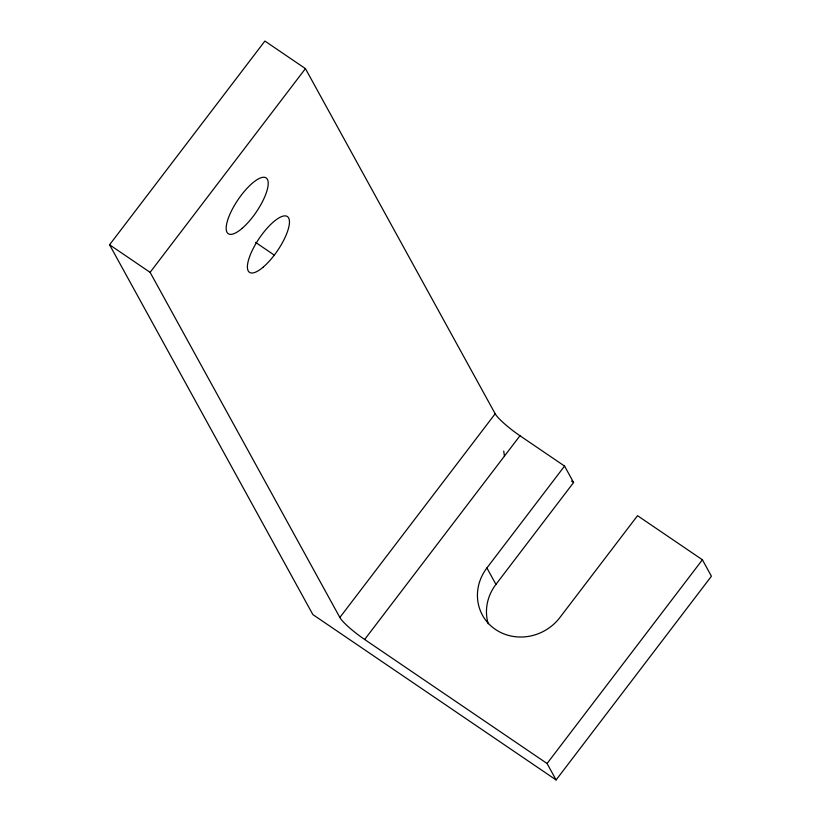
<?xml version="1.0" encoding="UTF-8"?>
<svg xmlns="http://www.w3.org/2000/svg" width="821" height="821" viewBox="0 0 821 821"><rect width="100%" height="100%" fill="white"/><g stroke="black" fill="none" stroke-linecap="round" stroke-linejoin="round"><path stroke-width="1.23" d="M564.561 466.071L486.904 567.947A46.674 43.523 -28.8 0 0 495.422 629.42A46.674 43.523 -28.8 0 0 559.871 617.556L637.527 515.68L702.396 559.778L711.427 576.219L556.104 779.95L312.873 614.59L109.573 244.781L264.896 41.05L305.433 68.615L495.186 413.763A25.933 4.023 37.3 0 0 519.97 435.756L564.561 466.071L573.592 482.512L495.935 584.378A46.674 43.523 -28.8 0 0 488.208 623.786M556.104 779.95L547.073 763.509L364.647 639.497A25.933 4.023 37.3 0 1 339.863 617.495L150.11 272.346L305.433 68.615M339.863 617.495L495.186 413.763M364.647 639.497L519.97 435.756M547.073 763.509L702.396 559.778M255.598 242.4L274.306 255.126M571.508 481.085L573.592 482.512M109.573 244.781L150.11 272.346M486.904 567.947L495.935 584.378M503.735 451.078L504.433 456.137M263.428 266.928A33.712 11.012 -55.8 0 0 288.623 217.955A33.712 11.012 -55.8 0 0 253.248 248.424A33.712 11.012 -55.8 0 0 263.428 266.928M242.185 228.31A33.712 11.012 -55.8 0 0 267.389 179.327A33.712 11.012 -55.8 0 0 232.015 209.807A33.712 11.012 -55.8 0 0 242.185 228.31"/></g></svg>
